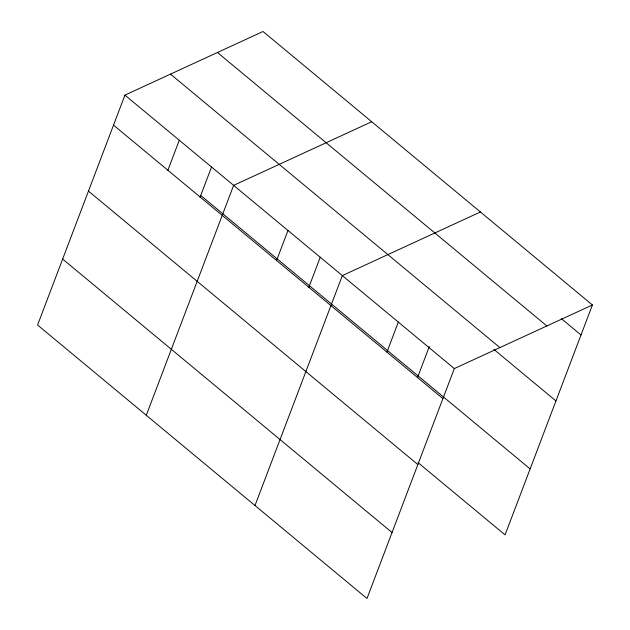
<?xml version="1.0" encoding="UTF-8"?>
<svg xmlns="http://www.w3.org/2000/svg" width="630" height="630" viewBox="0 0 630 630"><rect width="100%" height="100%" fill="white"/><g stroke="black" fill="none" stroke-linecap="round" stroke-linejoin="round"><path stroke-width="0.94" d="M124.929 95.114L37.587 325.033L366.983 598.5L454.324 368.582L592.413 304.967L263.017 31.5L124.929 95.114L454.324 368.582M167.879 170.25L179.274 140.238M200.041 197.285L211.554 166.974M146.286 415.28L233.628 185.362L371.716 121.74M276.578 260.489L287.981 230.478M308.739 287.524L320.253 257.221M254.993 505.52L342.326 275.601L480.414 211.987M386.93 352.099L398.325 322.087M417.446 377.772L429.306 346.547M592.413 304.967L505.071 534.886L418.052 462.64M561.338 318.638L581.01 334.971M217.445 52.495L546.84 325.954M170.494 74.12L499.889 347.587M493.904 349.43L555.951 400.948M200.734 195.45L530.137 468.917M113.526 125.126L442.922 398.593M88.468 191.095L417.863 464.562M62.646 259.064L392.049 532.531"/></g></svg>
